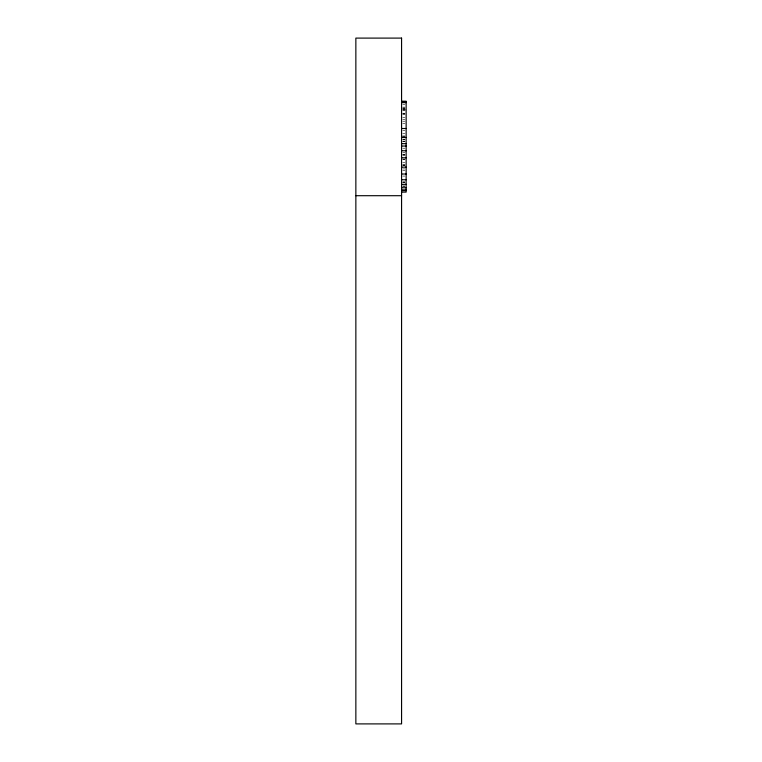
<?xml version="1.0" encoding="UTF-8"?>
<svg xmlns="http://www.w3.org/2000/svg" width="762" height="762" viewBox="0 0 762 762"><rect width="100%" height="100%" fill="white"/><g stroke="black" fill="none" stroke-linecap="round" stroke-linejoin="round"><path stroke-width="0.57" stroke-dasharray="3.81 2.86" d="M402.717 104.356L405.003 104.356M402.717 107.156L405.003 107.156M402.717 108.08L405.003 108.08M402.717 108.29L405.003 108.29M402.717 109.385L405.003 109.385M402.717 109.909L406.146 109.909M402.717 110.48L405.003 110.48M402.717 113.319L405.003 113.319M402.717 113.805L405.003 113.805M402.717 114.643L405.003 114.643M402.717 117.691L405.003 117.691M402.717 119.377L405.003 119.377M402.717 121.215L405.003 121.215M402.717 123.577L405.003 123.577M402.717 130.654L405.003 130.654M402.717 133.493L405.003 133.493M401.574 136.103L405.003 136.103M402.717 136.16L405.003 136.16M402.717 139.217L405.003 139.217M402.717 139.808L405.003 139.808M402.717 141.246L405.003 141.246M402.717 141.665L405.003 141.665M402.717 148.219L405.003 148.219M402.717 152.629L405.003 152.629M402.717 154.448L405.003 154.448M402.717 154.772L405.003 154.772M402.717 155.334L405.003 155.334M402.717 159.077L405.003 159.077M402.717 159.706L405.003 159.706M402.717 162.287L405.003 162.287M402.717 164.535L405.003 164.535M402.717 165.135L405.003 165.135M402.717 165.402L405.003 165.402M402.717 168.916L405.003 168.916M402.717 170.507L405.003 170.507M402.717 176.079L405.003 176.079M402.717 181.842L405.003 181.87M402.717 182.251L405.003 182.251M402.717 182.585L405.003 182.585M402.717 185.938L405.003 185.938M402.717 186.49L405.003 186.49"/><path stroke-width="1.14" d="M401.574 101.203L406.146 101.203L406.146 192.1L401.574 192.1M401.574 101.994L406.146 101.994M401.574 102.632L406.146 102.632M401.574 128.502L406.146 128.502M401.574 137.465L406.146 137.465M401.574 143.656L406.146 143.656M401.574 146.047L406.146 146.047M401.574 150.762L406.146 150.762M401.574 157.791L406.146 157.791M401.574 167.145L406.146 167.145M401.574 174.012L406.146 174.012M401.574 179.756L406.146 179.756M401.574 184.366L406.146 184.366M401.574 187.776L406.146 187.776M401.574 189.881L406.146 189.881M401.574 190.586L406.146 190.586M355.854 195.701L401.574 195.701M401.574 38.1L355.854 38.1L355.854 723.9L401.574 723.9L401.574 38.1"/></g></svg>
